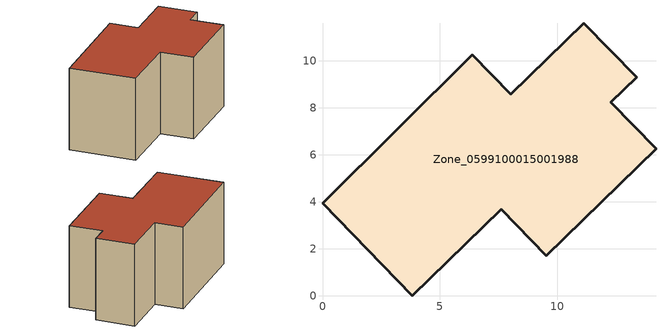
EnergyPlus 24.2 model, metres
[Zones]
Zone_0599100015001988
 floor ground (C_G): 11.13,11.6 13.37,9.3 12.28,8.23 14.2,6.25 9.53,1.71 7.61,3.68 3.82,0 0,3.93 6.38,10.26 8.01,8.57 z2.65
 wall outside (C_F): 13.37,9.3 11.13,11.6 8.01,8.57 6.38,10.26 0,3.93 3.82,0 7.61,3.68 9.53,1.71 14.2,6.25 12.28,8.23 13.37,9.3 z2.65:9.55
 roof outside (C_R): 8.01,8.57 6.38,10.26 0,3.93 3.82,0 7.61,3.68 9.53,1.71 14.2,6.25 12.28,8.23 13.37,9.3 11.13,11.6 z9.55
[BUILDING]
Pand.0599100015001988: North Axis=0; Terrain=City; Loads Convergence Tolerance Value=0.04; Temperature Convergence Tolerance Value=0.4; Solar Distribution=FullExterior; Maximum Number of Warmup Days=25; Minimum Number of Warmup Days=1
[Site:Location]
Rotterdam.The.Hague.AP_ZH_NLD Design_Conditions: Latitude=51.96; Longitude=4.45; Time Zone=1; Elevation=-4.5
[SITE:GROUNDTEMPERATURE:BUILDINGSURFACE]
18, 18, 18, 18, 18, 18, 18, 18, 18, 18, 18, 18
[MATERIAL] Thermal Absorptance=0.9; Solar Absorptance=0.7; Visible Absorptance=0.7
Name | Roughness | Thickness | Conductivity | Density | Specific Heat
G.TC.1975-1991 | MediumSmooth | 0.15 | 0.288461 | 540 | 1210
F.TC.1975-1991 | Rough | 0.3 | 0.230769 | 1920 | 840
R.TC.1975-1991 | MediumRough | 0.2 | 0.153846 | 1500 | 1000
[CONSTRUCTION]
C_G: G.TC.1975-1991
C_F: F.TC.1975-1991
C_R: R.TC.1975-1991
[ZONE]
Zone_0599100015001988: Type=1; Multiplier=1; Ceiling Height=Autocalculate; Volume=Autocalculate; Floor Area=autocalculate; Part of Total Floor Area=Yes
[ZONEINFILTRATION:DESIGNFLOWRATE]
Infil_Zone_0599100015001988: Zone or ZoneList or Space or SpaceList=Zone_0599100015001988; Schedule=AlwaysOn; Design Flow Rate Calculation Method=Flow/Area; Flow Rate per Floor Area=0.003; Constant Term Coefficient=1; Temperature Term Coefficient=0; Velocity Term Coefficient=0; Velocity Squared Term Coefficient=0
[HVACTEMPLATE:ZONE:IDEALLOADSAIRSYSTEM]
Zone_0599100015001988: Maximum Heating Supply Air Temperature=50; Minimum Cooling Supply Air Temperature=13; Maximum Heating Supply Air Humidity Ratio=0.0156; Minimum Cooling Supply Air Humidity Ratio=0.0077; Heating Limit=NoLimit; Cooling Limit=NoLimit; Dehumidification Control Type=ConstantSensibleHeatRatio; Cooling Sensible Heat Ratio=0.7; Dehumidification Setpoint=60; Humidification Control Type=None; Humidification Setpoint=30; Outdoor Air Method=None; Outdoor Air Flow Rate per Person=0.00944; Outdoor Air Flow Rate per Zone Floor Area=0; Outdoor Air Flow Rate per Zone=0; Demand Controlled Ventilation Type=None; Outdoor Air Economizer Type=NoEconomizer; Heat Recovery Type=None; Sensible Heat Recovery Effectiveness=0.7; Latent Heat Recovery Effectiveness=0.65
[ZONECONTROL:THERMOSTAT]
ThermostatControl_Zone_0599100015001988: Zone or ZoneList=Zone_0599100015001988; Control Type Schedule=DualSetpointControlType; Control 1=Thermostat_Zone_0599100015001988; Temperature Difference Between Cutout And Setpoint=0
[THERMOSTATSETPOINT:DUALSETPOINT]
Thermostat_Zone_0599100015001988: Heating Setpoint Temperature Schedule=HeatingSetpoint_Zone_0599100015001988; Cooling Setpoint Temperature Schedule=CoolingSetpoint_Zone_0599100015001988
[SCHEDULE:COMPACT]
HeatingSetpoint_Zone_0599100015001988: Through: 12/31, For: AllDays, Until: 24:00, 21
CoolingSetpoint_Zone_0599100015001988: Through: 12/31, For: AllDays, Until: 24:00, 24
DualSetpointControlType: Through: 12/31, For: AllDays, Until: 24:00, 4
AlwaysOn: Through: 12/31, For: AllDays, Until: 24:00, 1
